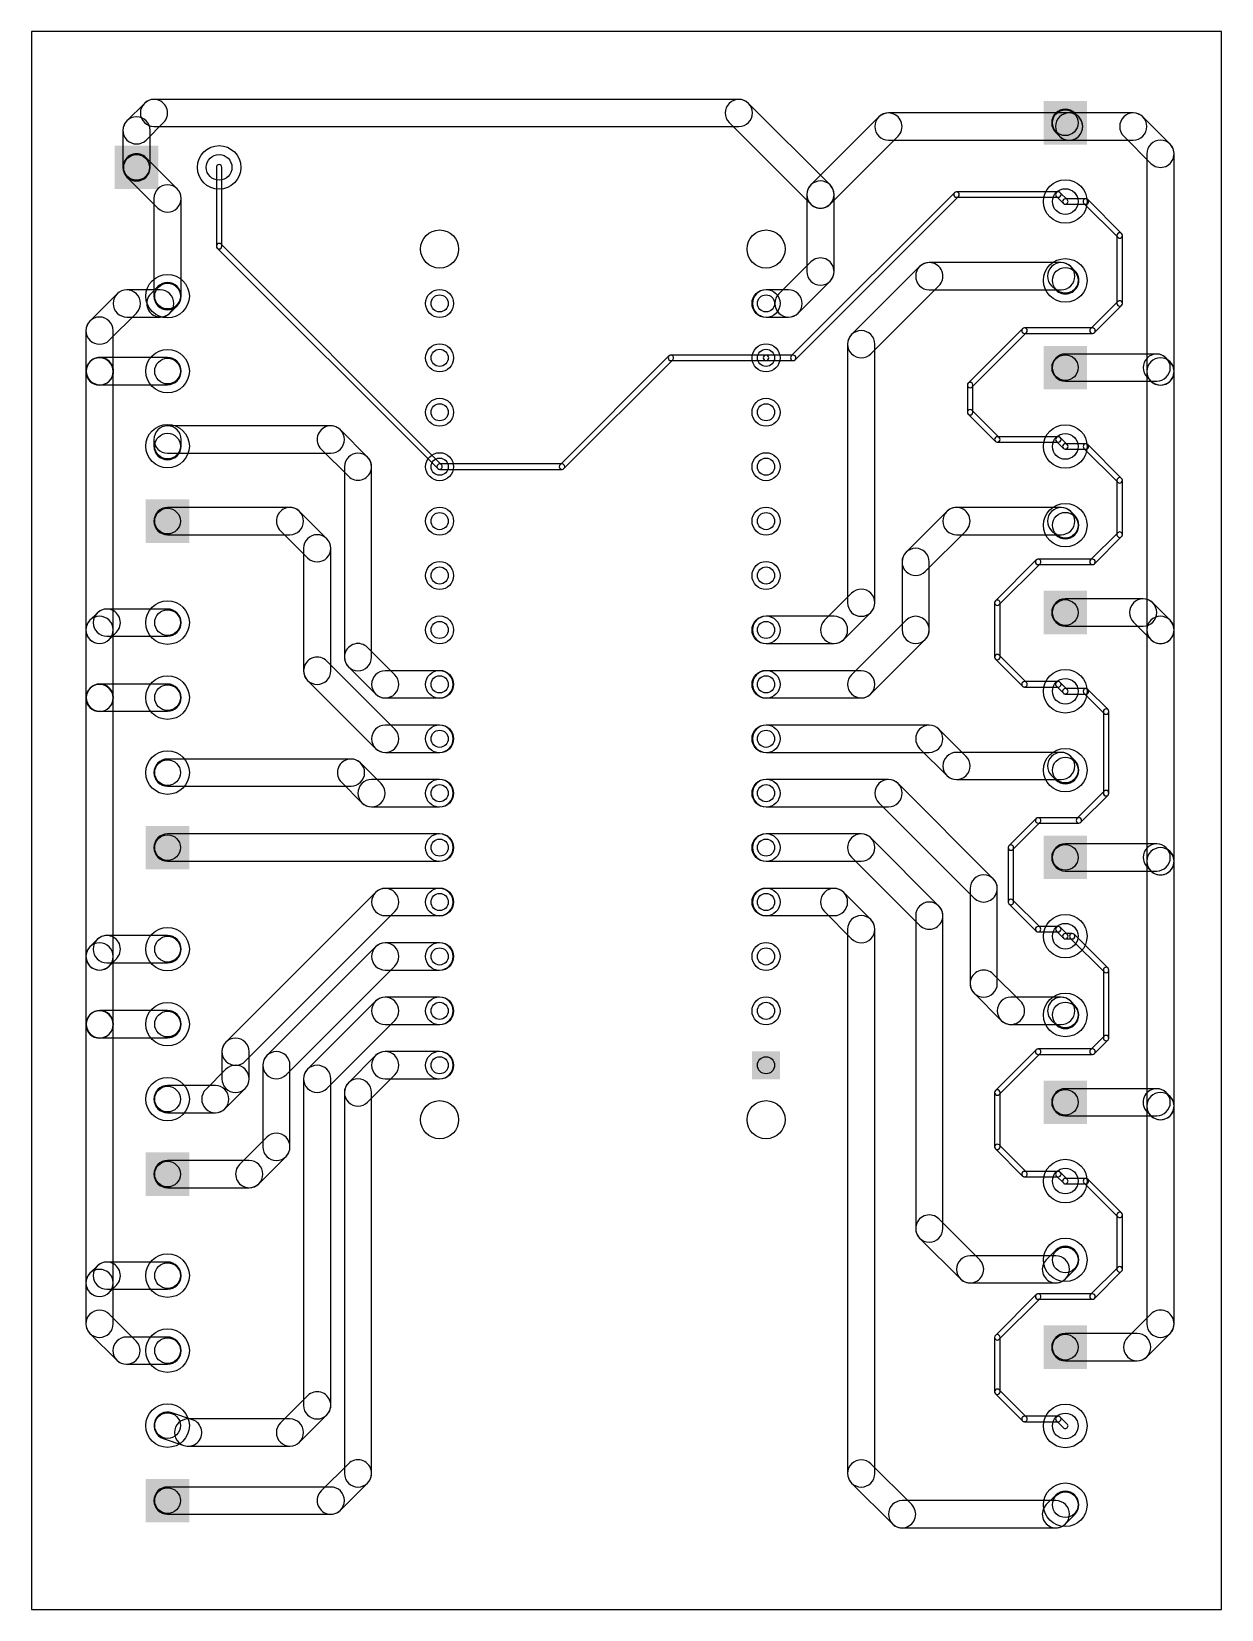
# Model space of a CAD drawing. Extents: x 11.4 to 67, y 2.5 to 76.2.
import ezdxf

# ---------------------------------------------------------------- set-up
doc = ezdxf.new("R2010")
doc.units = 0
for name, color, linetype in [('16', 175, 'CONTINUOUS'), ('17', 82, 'CONTINUOUS'), ('20', 30, 'CONTINUOUS'), ('44', 253, 'CONTINUOUS')]:
    doc.layers.add(name, color=color, linetype=linetype)

# ---------------------------------------------------------------- blocks, each defined once
blk = doc.blocks.new('SQUAREP')
blk.add_solid([(-0.5, -0.5), (0.5, -0.5), (-0.5, 0.5), (0.5, 0.5)])
blk = doc.blocks.new('ROUNDP')
blk.add_circle((0, 0), 0.5)

msp = doc.modelspace()

# ---------------------------------------------------------------- linework, layer by layer
at = {"layer": '16'}
for points in [[(16.7812, 71.1282), (17.594, 71.941, 1), (16.696, 72.839), (15.8832, 72.0262, 1)], [(17.145, 71.755), (44.45, 71.755, 1), (44.45, 73.025), (17.145, 73.025, 1)], [(44.001, 71.941), (47.811, 68.131, 1), (48.709, 69.029), (44.899, 72.839, 1)], [(16.9672, 69.85), (16.9672, 71.5772, 1), (15.6972, 71.5772), (15.6972, 69.85, 1)], [(48.709, 68.131), (51.884, 71.306, 1), (50.986, 72.204), (47.811, 69.029, 1)], [(51.435, 71.12), (59.8678, 71.12, 1), (59.8678, 72.39), (51.435, 72.39, 1)], [(60.3168, 72.204), (60.139, 72.3818, 1), (59.241, 71.4838), (59.4188, 71.306, 1)], [(62.865, 72.39), (59.8678, 72.39, 1), (59.8678, 71.12), (62.865, 71.12, 1)], [(64.584, 70.934), (63.314, 72.204, 1), (62.416, 71.306), (63.686, 70.036, 1)], [(64.77, 60.325), (64.77, 70.485, 1), (63.5, 70.485), (63.5, 60.325, 1)], [(18.229, 68.8512), (16.7812, 70.299, 1), (15.8832, 69.401), (17.331, 67.9532, 1)], [(20.0608, 69.85), (20.0608, 66.1722, 1), (20.3148, 66.1722), (20.3148, 69.85, 1)], [(18.415, 63.84), (18.415, 68.4022, 1), (17.145, 68.4022), (17.145, 63.84, 1)], [(47.0798, 60.8702), (54.6998, 68.4902, 1), (54.5202, 68.6698), (46.9002, 61.0498, 1)], [(48.895, 64.9879), (48.895, 68.58, 1), (47.625, 68.58), (47.625, 64.9879, 1)], [(54.61, 68.453), (59.365, 68.453, 1), (59.365, 68.707), (54.61, 68.707, 1)], [(59.2752, 68.4902), (59.6002, 68.1652, 1), (59.7798, 68.3448), (59.4548, 68.6698, 1)], [(59.69, 68.128), (60.65, 68.128, 1), (60.65, 68.382), (59.69, 68.382, 1)], [(60.5602, 68.1652), (62.1402, 66.5852, 1), (62.3198, 66.7648), (60.7398, 68.3448, 1)], [(20.098, 66.0824), (30.3902, 55.7902, 1), (30.5698, 55.9698), (20.2776, 66.262, 1)], [(62.103, 66.675), (62.103, 63.5, 1), (62.357, 63.5), (62.357, 66.675, 1)], [(47.2211, 63.051), (48.709, 64.5389, 1), (47.811, 65.4369), (46.3231, 63.949, 1)], [(50.614, 61.146), (53.789, 64.321, 1), (52.891, 65.219), (49.716, 62.044, 1)], [(53.34, 64.135), (59.4972, 64.135, 1), (59.4972, 65.405), (53.34, 65.405, 1)], [(59.0482, 64.321), (59.241, 64.1282, 1), (60.139, 65.0262), (59.9462, 65.219, 1)], [(15.054, 61.781), (16.324, 63.051, 1), (15.426, 63.949), (14.156, 62.679, 1)], [(15.875, 62.865), (17.44, 62.865, 1), (17.44, 64.135), (15.875, 64.135, 1)], [(17.889, 63.051), (18.229, 63.391, 1), (17.331, 64.289), (16.991, 63.949, 1)], [(45.72, 62.865), (46.7721, 62.865, 1), (46.7721, 64.135), (45.72, 64.135, 1)], [(62.1402, 63.5898), (60.8702, 62.3198, 1), (61.0498, 62.1402), (62.3198, 63.4102, 1)], [(15.24, 60.325), (15.24, 62.23, 1), (13.97, 62.23), (13.97, 60.325, 1)], [(50.8, 49.53), (50.8, 61.595, 1), (49.53, 61.595), (49.53, 49.53, 1)], [(57.6952, 62.3198), (55.1552, 59.7798, 1), (55.3348, 59.6002), (57.8748, 62.1402, 1)], [(60.96, 62.357), (57.785, 62.357, 1), (57.785, 62.103), (60.96, 62.103, 1)], [(59.69, 59.8678), (63.9572, 59.8678, 1), (63.9572, 61.1378), (59.69, 61.1378, 1)], [(63.5082, 60.0538), (63.686, 59.876, 1), (64.584, 60.774), (64.4062, 60.9518, 1)], [(14.171, 60.789), (14.156, 60.774, 1), (15.054, 59.876), (15.069, 59.891, 1)], [(15.24, 48.26), (15.24, 60.325, 1), (13.97, 60.325), (13.97, 48.26, 1)], [(17.78, 60.975), (14.62, 60.975, 1), (14.62, 59.705), (17.78, 59.705, 1)], [(36.2848, 55.7902), (41.3648, 60.8702, 1), (41.1852, 61.0498), (36.1052, 55.9698, 1)], [(41.275, 60.833), (45.72, 60.833, 1), (45.72, 61.087), (41.275, 61.087, 1)], [(45.72, 60.833), (46.99, 60.833, 1), (46.99, 61.087), (45.72, 61.087, 1)], [(64.77, 48.26), (64.77, 60.325, 1), (63.5, 60.325), (63.5, 48.26, 1)], [(55.118, 59.69), (55.118, 58.42, 1), (55.372, 58.42), (55.372, 59.69, 1)], [(55.1552, 58.3302), (56.4252, 57.0602, 1), (56.6048, 57.2398), (55.3348, 58.5098, 1)], [(25.4, 57.785), (17.78, 57.785, 1), (17.78, 56.515), (25.4, 56.515, 1)], [(17.145, 57.15), (17.145, 56.84, 1), (18.415, 56.84), (18.415, 57.15, 1)], [(27.119, 56.329), (25.849, 57.599, 1), (24.951, 56.701), (26.221, 55.431, 1)], [(56.515, 57.023), (59.365, 57.023, 1), (59.365, 57.277), (56.515, 57.277, 1)], [(59.2752, 57.0602), (59.6002, 56.7352, 1), (59.7798, 56.9148), (59.4548, 57.2398, 1)], [(59.69, 56.698), (60.65, 56.698, 1), (60.65, 56.952), (59.69, 56.952, 1)], [(60.5602, 56.7352), (62.1402, 55.1552, 1), (62.3198, 55.3348), (60.7398, 56.9148, 1)], [(27.305, 46.99), (27.305, 55.88, 1), (26.035, 55.88), (26.035, 46.99, 1)], [(30.48, 55.753), (36.195, 55.753, 1), (36.195, 56.007), (30.48, 56.007, 1)], [(62.103, 55.245), (62.103, 52.705, 1), (62.357, 52.705), (62.357, 55.245, 1)], [(17.78, 52.705), (23.495, 52.705, 1), (23.495, 53.975), (17.78, 53.975, 1)], [(23.046, 52.891), (24.316, 51.621, 1), (25.214, 52.519), (23.944, 53.789, 1)], [(53.154, 50.986), (55.059, 52.891, 1), (54.161, 53.789), (52.256, 51.884, 1)], [(54.61, 52.705), (59.4972, 52.705, 1), (59.4972, 53.975), (54.61, 53.975, 1)], [(59.0482, 52.891), (59.241, 52.6982, 1), (60.139, 53.5962), (59.9462, 53.789, 1)], [(24.13, 52.07), (24.13, 46.355, 1), (25.4, 46.355), (25.4, 52.07, 1)], [(62.1402, 52.7948), (60.8702, 51.5248, 1), (61.0498, 51.3452), (62.3198, 52.6152, 1)], [(53.34, 48.26), (53.34, 51.435, 1), (52.07, 51.435), (52.07, 48.26, 1)], [(58.3302, 51.5248), (56.4252, 49.6198, 1), (56.6048, 49.4402), (58.5098, 51.3452, 1)], [(60.96, 51.562), (58.42, 51.562, 1), (58.42, 51.308), (60.96, 51.308, 1)], [(49.344, 47.811), (50.614, 49.081, 1), (49.716, 49.979), (48.446, 48.709, 1)], [(56.388, 49.53), (56.388, 46.99, 1), (56.642, 46.99), (56.642, 49.53, 1)], [(59.69, 48.4378), (63.3222, 48.4378, 1), (63.3222, 49.7078), (59.69, 49.7078, 1)], [(62.8732, 48.6238), (63.686, 47.811, 1), (64.584, 48.709), (63.7712, 49.5218, 1)], [(14.496, 49.049), (14.156, 48.709, 1), (15.054, 47.811), (15.394, 48.151, 1)], [(15.24, 45.085), (15.24, 48.26, 1), (13.97, 48.26), (13.97, 45.085, 1)], [(17.78, 49.235), (14.945, 49.235, 1), (14.945, 47.965), (17.78, 47.965, 1)], [(45.72, 47.625), (48.895, 47.625, 1), (48.895, 48.895), (45.72, 48.895, 1)], [(50.614, 45.271), (53.154, 47.811, 1), (52.256, 48.709), (49.716, 46.169, 1)], [(64.77, 37.465), (64.77, 48.26, 1), (63.5, 48.26), (63.5, 37.465, 1)], [(28.389, 46.169), (27.119, 47.439, 1), (26.221, 46.541), (27.491, 45.271, 1)], [(24.316, 45.906), (27.491, 42.731, 1), (28.389, 43.629), (25.214, 46.804, 1)], [(56.4252, 46.9002), (57.6952, 45.6302, 1), (57.8748, 45.8098), (56.6048, 47.0798, 1)], [(14.171, 45.549), (14.156, 45.534, 1), (15.054, 44.636), (15.069, 44.651, 1)], [(15.24, 33.02), (15.24, 45.085, 1), (13.97, 45.085), (13.97, 33.02, 1)], [(17.78, 45.735), (14.62, 45.735, 1), (14.62, 44.465), (17.78, 44.465, 1)], [(30.48, 46.355), (27.94, 46.355, 1), (27.94, 45.085), (30.48, 45.085, 1)], [(45.72, 45.085), (50.165, 45.085, 1), (50.165, 46.355), (45.72, 46.355, 1)], [(57.785, 45.593), (59.365, 45.593, 1), (59.365, 45.847), (57.785, 45.847, 1)], [(59.2752, 45.6302), (59.6002, 45.3052, 1), (59.7798, 45.4848), (59.4548, 45.8098, 1)], [(59.69, 45.268), (60.65, 45.268, 1), (60.65, 45.522), (59.69, 45.522, 1)], [(60.5602, 45.3052), (61.5052, 44.3602, 1), (61.6848, 44.5398), (60.7398, 45.4848, 1)], [(61.468, 44.45), (61.468, 40.64, 1), (61.722, 40.64), (61.722, 44.45, 1)], [(27.94, 42.545), (30.48, 42.545, 1), (30.48, 43.815), (27.94, 43.815, 1)], [(45.72, 42.545), (53.34, 42.545, 1), (53.34, 43.815), (45.72, 43.815, 1)], [(52.891, 42.731), (54.161, 41.461, 1), (55.059, 42.359), (53.789, 43.629, 1)], [(17.78, 40.965), (26.345, 40.965, 1), (26.345, 42.235), (17.78, 42.235, 1)], [(25.896, 41.151), (26.856, 40.191, 1), (27.754, 41.089), (26.794, 42.049, 1)], [(54.61, 41.275), (59.4972, 41.275, 1), (59.4972, 42.545), (54.61, 42.545, 1)], [(59.0482, 41.461), (59.241, 41.2682, 1), (60.139, 42.1662), (59.9462, 42.359, 1)], [(27.305, 40.005), (30.48, 40.005, 1), (30.48, 41.275), (27.305, 41.275, 1)], [(45.72, 40.005), (51.435, 40.005, 1), (51.435, 41.275), (45.72, 41.275, 1)], [(50.986, 40.191), (55.431, 35.746, 1), (56.329, 36.644), (51.884, 41.089, 1)], [(61.5052, 40.7298), (60.2352, 39.4598, 1), (60.4148, 39.2802), (61.6848, 40.5502, 1)], [(58.3302, 39.4598), (57.0602, 38.1898, 1), (57.2398, 38.0102), (58.5098, 39.2802, 1)], [(60.325, 39.497), (58.42, 39.497, 1), (58.42, 39.243), (60.325, 39.243, 1)], [(17.78, 37.465), (30.48, 37.465, 1), (30.48, 38.735), (17.78, 38.735, 1)], [(45.72, 37.465), (50.165, 37.465, 1), (50.165, 38.735), (45.72, 38.735, 1)], [(49.716, 37.651), (52.891, 34.476, 1), (53.789, 35.374), (50.614, 38.549, 1)], [(57.023, 38.1), (57.023, 35.56, 1), (57.277, 35.56), (57.277, 38.1, 1)], [(59.69, 37.0078), (63.9572, 37.0078, 1), (63.9572, 38.2778), (59.69, 38.2778, 1)], [(63.5082, 37.1938), (63.686, 37.016, 1), (64.584, 37.914), (64.4062, 38.0918, 1)], [(64.77, 26.035), (64.77, 37.465, 1), (63.5, 37.465), (63.5, 26.035, 1)], [(55.245, 36.195), (55.245, 31.75, 1), (56.515, 31.75), (56.515, 36.195, 1)], [(21.404, 28.126), (28.389, 35.111, 1), (27.491, 36.009), (20.506, 29.024, 1)], [(27.94, 34.925), (30.48, 34.925, 1), (30.48, 36.195), (27.94, 36.195, 1)], [(45.72, 34.925), (48.895, 34.925, 1), (48.895, 36.195), (45.72, 36.195, 1)], [(48.446, 35.111), (49.716, 33.841, 1), (50.614, 34.739), (49.344, 36.009, 1)], [(52.705, 34.925), (52.705, 20.32, 1), (53.975, 20.32), (53.975, 34.925, 1)], [(57.0602, 35.4702), (58.3302, 34.2002, 1), (58.5098, 34.3798), (57.2398, 35.6498, 1)], [(49.53, 34.29), (49.53, 8.89, 1), (50.8, 8.89), (50.8, 34.29, 1)], [(14.496, 33.809), (14.156, 33.469, 1), (15.054, 32.571), (15.394, 32.911, 1)], [(17.78, 33.995), (14.945, 33.995, 1), (14.945, 32.725), (17.78, 32.725, 1)], [(58.42, 34.163), (59.365, 34.163, 1), (59.365, 34.417), (58.42, 34.417, 1)], [(59.2752, 34.2002), (59.6002, 33.8752, 1), (59.7798, 34.0548), (59.4548, 34.3798, 1)], [(59.69, 33.838), (60.015, 33.838, 1), (60.015, 34.092), (59.69, 34.092, 1)], [(59.9252, 33.8752), (61.5052, 32.2952, 1), (61.6848, 32.4748), (60.1048, 34.0548, 1)], [(15.24, 29.845), (15.24, 33.02, 1), (13.97, 33.02), (13.97, 29.845, 1)], [(27.491, 33.469), (22.411, 28.389, 1), (23.309, 27.491), (28.389, 32.571, 1)], [(30.48, 33.655), (27.94, 33.655, 1), (27.94, 32.385), (30.48, 32.385, 1)], [(61.468, 32.385), (61.468, 29.21, 1), (61.722, 29.21), (61.722, 32.385, 1)], [(55.431, 31.301), (56.701, 30.031, 1), (57.599, 30.929), (56.329, 32.199, 1)], [(27.491, 30.929), (24.316, 27.754, 1), (25.214, 26.856), (28.389, 30.031, 1)], [(30.48, 31.115), (27.94, 31.115, 1), (27.94, 29.845), (30.48, 29.845, 1)], [(57.15, 29.845), (59.4972, 29.845, 1), (59.4972, 31.115), (57.15, 31.115, 1)], [(59.0482, 30.031), (59.241, 29.8382, 1), (60.139, 30.7362), (59.9462, 30.929, 1)], [(14.171, 30.309), (14.156, 30.294, 1), (15.054, 29.396), (15.069, 29.411, 1)], [(15.24, 17.78), (15.24, 29.845, 1), (13.97, 29.845), (13.97, 17.78, 1)], [(17.78, 30.495), (14.62, 30.495, 1), (14.62, 29.225), (17.78, 29.225, 1)], [(21.59, 27.305), (21.59, 28.575, 1), (20.32, 28.575), (20.32, 27.305, 1)], [(61.5052, 29.2998), (60.8702, 28.6648, 1), (61.0498, 28.4852), (61.6848, 29.1202, 1)], [(22.225, 27.94), (22.225, 24.13, 1), (23.495, 24.13), (23.495, 27.94, 1)], [(27.491, 28.389), (26.221, 27.119, 1), (27.119, 26.221), (28.389, 27.491, 1)], [(30.48, 28.575), (27.94, 28.575, 1), (27.94, 27.305), (30.48, 27.305, 1)], [(58.3302, 28.6648), (56.4252, 26.7598, 1), (56.6048, 26.5802), (58.5098, 28.4852, 1)], [(60.96, 28.702), (58.42, 28.702, 1), (58.42, 28.448), (60.96, 28.448, 1)], [(20.459, 25.911), (21.404, 26.856, 1), (20.506, 27.754), (19.561, 26.809, 1)], [(24.13, 27.305), (24.13, 12.065, 1), (25.4, 12.065), (25.4, 27.305, 1)], [(26.035, 26.67), (26.035, 8.89, 1), (27.305, 8.89), (27.305, 26.67, 1)], [(17.78, 25.725), (20.01, 25.725, 1), (20.01, 26.995), (17.78, 26.995, 1)], [(56.388, 26.67), (56.388, 24.13, 1), (56.642, 24.13), (56.642, 26.67, 1)], [(59.69, 25.5778), (63.9572, 25.5778, 1), (63.9572, 26.8478), (59.69, 26.8478, 1)], [(63.5082, 25.7638), (63.686, 25.586, 1), (64.584, 26.484), (64.4062, 26.6618, 1)], [(63.5, 26.035), (63.5, 15.875, 1), (64.77, 15.875), (64.77, 26.035, 1)], [(22.411, 24.579), (21.141, 23.309, 1), (22.039, 22.411), (23.309, 23.681, 1)], [(56.4252, 24.0402), (57.6952, 22.7702, 1), (57.8748, 22.9498), (56.6048, 24.2198, 1)], [(21.59, 23.495), (17.78, 23.495, 1), (17.78, 22.225), (21.59, 22.225, 1)], [(57.785, 22.733), (59.365, 22.733, 1), (59.365, 22.987), (57.785, 22.987, 1)], [(59.2752, 22.7702), (59.6002, 22.4452, 1), (59.7798, 22.6248), (59.4548, 22.9498, 1)], [(59.69, 22.408), (60.65, 22.408, 1), (60.65, 22.662), (59.69, 22.662, 1)], [(60.5602, 22.4452), (62.1402, 20.8652, 1), (62.3198, 21.0448), (60.7398, 22.6248, 1)], [(52.891, 19.871), (54.796, 17.966, 1), (55.694, 18.864), (53.789, 20.769, 1)], [(62.103, 20.955), (62.103, 18.415, 1), (62.357, 18.415), (62.357, 20.955, 1)], [(59.6968, 17.966), (60.139, 18.4082, 1), (59.241, 19.3062), (58.7988, 18.864, 1)], [(14.496, 18.569), (14.156, 18.229, 1), (15.054, 17.331), (15.394, 17.671, 1)], [(13.97, 17.78), (13.97, 15.875, 1), (15.24, 15.875), (15.24, 17.78, 1)], [(17.78, 18.755), (14.945, 18.755, 1), (14.945, 17.485), (17.78, 17.485, 1)], [(55.245, 17.78), (59.2478, 17.78, 1), (59.2478, 19.05), (55.245, 19.05, 1)], [(62.1402, 18.5048), (60.8702, 17.2348, 1), (61.0498, 17.0552), (62.3198, 18.3252, 1)], [(58.3302, 17.2348), (56.4252, 15.3298, 1), (56.6048, 15.1502), (58.5098, 17.0552, 1)], [(60.96, 17.272), (58.42, 17.272, 1), (58.42, 17.018), (60.96, 17.018, 1)], [(16.309, 15.069), (15.054, 16.324, 1), (14.156, 15.426), (15.411, 14.171, 1)], [(63.4918, 14.3338), (64.584, 15.426, 1), (63.686, 16.324), (62.5938, 15.2318, 1)], [(17.78, 15.255), (15.86, 15.255, 1), (15.86, 13.985), (17.78, 13.985, 1)], [(56.388, 15.24), (56.388, 12.7, 1), (56.642, 12.7), (56.642, 15.24, 1)], [(59.69, 14.1478), (63.0428, 14.1478, 1), (63.0428, 15.4178), (59.69, 15.4178, 1)], [(24.316, 12.514), (23.046, 11.244, 1), (23.944, 10.346), (25.214, 11.616, 1)], [(56.4252, 12.6102), (57.6952, 11.3402, 1), (57.8748, 11.5198), (56.6048, 12.7898, 1)], [(18.9436, 11.3965), (17.9836, 11.7215, 1), (17.5764, 10.5185), (18.5364, 10.1935, 1)], [(23.495, 11.43), (18.74, 11.43, 1), (18.74, 10.16), (23.495, 10.16, 1)], [(57.785, 11.303), (59.365, 11.303, 1), (59.365, 11.557), (57.785, 11.557, 1)], [(59.2752, 11.3402), (59.6002, 11.0152, 1), (59.7798, 11.1948), (59.4548, 11.5198, 1)], [(26.221, 9.339), (24.951, 8.069, 1), (25.849, 7.171), (27.119, 8.441, 1)], [(49.716, 8.441), (51.621, 6.536, 1), (52.519, 7.434), (50.614, 9.339, 1)], [(25.4, 8.255), (17.78, 8.255, 1), (17.78, 6.985), (25.4, 6.985, 1)], [(52.07, 6.35), (59.2478, 6.35, 1), (59.2478, 7.62), (52.07, 7.62, 1)], [(59.6968, 6.536), (60.139, 6.9782, 1), (59.241, 7.8762), (58.7988, 7.434, 1)]]:
    msp.add_lwpolyline(points, format="xyb", close=True, dxfattribs=at)
at = {"layer": '20'}
for p, q in [((66.98, 76.19), (11.43, 76.19)), ((11.43, 76.19), (11.43, 2.54)), ((66.98, 2.54), (66.98, 76.19)), ((11.43, 2.54), (66.98, 2.54))]:
    msp.add_line(p, q, dxfattribs=at)
for centre in [(30.48, 66.04), (45.72, 66.04), (30.48, 25.4), (45.72, 25.4)]:
    msp.add_circle(centre, 0.889, dxfattribs=at)
at = {"layer": '44'}
for centre, radius in [((59.69, 71.9328), 0.6), ((16.3322, 69.85), 0.6), ((20.1878, 69.85), 0.6), ((59.69, 68.255), 0.6), ((59.69, 64.5772), 0.6), ((17.78, 63.84), 0.6), ((30.48, 63.5), 0.4), ((45.72, 63.5), 0.4), ((30.48, 60.96), 0.4), ((45.72, 60.96), 0.4), ((17.78, 60.34), 0.6), ((59.69, 60.5028), 0.6), ((30.48, 58.42), 0.4), ((45.72, 58.42), 0.4), ((17.78, 56.84), 0.6), ((59.69, 56.825), 0.6), ((30.48, 55.88), 0.4), ((45.72, 55.88), 0.4), ((17.78, 53.34), 0.6), ((30.48, 53.34), 0.4), ((45.72, 53.34), 0.4), ((59.69, 53.1472), 0.6), ((30.48, 50.8), 0.4), ((45.72, 50.8), 0.4), ((59.69, 49.0728), 0.6), ((17.78, 48.6), 0.6), ((30.48, 48.26), 0.4), ((45.72, 48.26), 0.4), ((17.78, 45.1), 0.6), ((30.48, 45.72), 0.4), ((45.72, 45.72), 0.4), ((59.69, 45.395), 0.6), ((30.48, 43.18), 0.4), ((45.72, 43.18), 0.4), ((17.78, 41.6), 0.6), ((59.69, 41.7172), 0.6), ((30.48, 40.64), 0.4), ((45.72, 40.64), 0.4), ((17.78, 38.1), 0.6), ((30.48, 38.1), 0.4), ((45.72, 38.1), 0.4), ((59.69, 37.6428), 0.6), ((30.48, 35.56), 0.4), ((45.72, 35.56), 0.4), ((17.78, 33.36), 0.6), ((59.69, 33.965), 0.6), ((30.48, 33.02), 0.4), ((45.72, 33.02), 0.4), ((17.78, 29.86), 0.6), ((30.48, 30.48), 0.4), ((45.72, 30.48), 0.4), ((59.69, 30.2872), 0.6), ((30.48, 27.94), 0.4), ((45.72, 27.94), 0.4), ((17.78, 26.36), 0.6), ((59.69, 26.2128), 0.6), ((17.78, 22.86), 0.6), ((59.69, 22.535), 0.6), ((59.69, 18.8572), 0.6), ((17.78, 18.12), 0.6), ((17.78, 14.62), 0.6), ((59.69, 14.7828), 0.6), ((17.78, 11.12), 0.6), ((59.69, 11.105), 0.6), ((17.78, 7.62), 0.6), ((59.69, 7.4272), 0.6)]:
    msp.add_circle(centre, radius, dxfattribs=at)

# ---------------------------------------------------------------- block references
at = {"layer": '17'}
for name, p, xscale, yscale, rotation in [('SQUAREP', (59.69, 71.9328), 2.032, 2.032, 270), ('ROUNDP', (59.69, 68.255), 2.032, 2.032, 270), ('ROUNDP', (59.69, 64.5772), 2.032, 2.032, 270), ('ROUNDP', (17.78, 63.84), 2.032, 2.032, 90), ('ROUNDP', (30.48, 63.5), 1.308, 1.308, 90), ('ROUNDP', (45.72, 63.5), 1.308, 1.308, 90), ('ROUNDP', (17.78, 60.34), 2.032, 2.032, 90), ('ROUNDP', (30.48, 60.96), 1.308, 1.308, 90), ('ROUNDP', (45.72, 60.96), 1.308, 1.308, 90), ('SQUAREP', (59.69, 60.5028), 2.032, 2.032, 270), ('ROUNDP', (30.48, 58.42), 1.308, 1.308, 90), ('ROUNDP', (45.72, 58.42), 1.308, 1.308, 90), ('ROUNDP', (17.78, 56.84), 2.032, 2.032, 90), ('ROUNDP', (59.69, 56.825), 2.032, 2.032, 270), ('ROUNDP', (30.48, 55.88), 1.308, 1.308, 90), ('ROUNDP', (45.72, 55.88), 1.308, 1.308, 90), ('SQUAREP', (17.78, 53.34), 2.032, 2.032, 90), ('ROUNDP', (30.48, 53.34), 1.308, 1.308, 90), ('ROUNDP', (45.72, 53.34), 1.308, 1.308, 90), ('ROUNDP', (59.69, 53.1472), 2.032, 2.032, 270), ('ROUNDP', (30.48, 50.8), 1.308, 1.308, 90), ('ROUNDP', (45.72, 50.8), 1.308, 1.308, 90), ('SQUAREP', (59.69, 49.0728), 2.032, 2.032, 270), ('ROUNDP', (17.78, 48.6), 2.032, 2.032, 90), ('ROUNDP', (30.48, 48.26), 1.308, 1.308, 90), ('ROUNDP', (45.72, 48.26), 1.308, 1.308, 90), ('ROUNDP', (59.69, 45.395), 2.032, 2.032, 270), ('ROUNDP', (17.78, 45.1), 2.032, 2.032, 90), ('ROUNDP', (30.48, 45.72), 1.308, 1.308, 90), ('ROUNDP', (45.72, 45.72), 1.308, 1.308, 90), ('ROUNDP', (30.48, 43.18), 1.308, 1.308, 90), ('ROUNDP', (45.72, 43.18), 1.308, 1.308, 90), ('ROUNDP', (59.69, 41.7172), 2.032, 2.032, 270), ('ROUNDP', (17.78, 41.6), 2.032, 2.032, 90), ('ROUNDP', (30.48, 40.64), 1.308, 1.308, 90), ('ROUNDP', (45.72, 40.64), 1.308, 1.308, 90), ('SQUAREP', (17.78, 38.1), 2.032, 2.032, 90), ('ROUNDP', (30.48, 38.1), 1.308, 1.308, 90), ('ROUNDP', (45.72, 38.1), 1.308, 1.308, 90), ('SQUAREP', (59.69, 37.6428), 2.032, 2.032, 270), ('ROUNDP', (30.48, 35.56), 1.308, 1.308, 90), ('ROUNDP', (45.72, 35.56), 1.308, 1.308, 90), ('ROUNDP', (59.69, 33.965), 2.032, 2.032, 270), ('ROUNDP', (17.78, 33.36), 2.032, 2.032, 90), ('ROUNDP', (30.48, 33.02), 1.308, 1.308, 90), ('ROUNDP', (45.72, 33.02), 1.308, 1.308, 90), ('ROUNDP', (30.48, 30.48), 1.308, 1.308, 90), ('ROUNDP', (45.72, 30.48), 1.308, 1.308, 90), ('ROUNDP', (59.69, 30.2872), 2.032, 2.032, 270), ('ROUNDP', (17.78, 29.86), 2.032, 2.032, 90), ('ROUNDP', (30.48, 27.94), 1.308, 1.308, 90), ('SQUAREP', (45.72, 27.94), 1.308, 1.308, 90), ('ROUNDP', (17.78, 26.36), 2.032, 2.032, 90), ('SQUAREP', (59.69, 26.2128), 2.032, 2.032, 270), ('SQUAREP', (17.78, 22.86), 2.032, 2.032, 90), ('ROUNDP', (59.69, 22.535), 2.032, 2.032, 270), ('ROUNDP', (59.69, 18.8572), 2.032, 2.032, 270), ('ROUNDP', (17.78, 18.12), 2.032, 2.032, 90), ('ROUNDP', (17.78, 14.62), 2.032, 2.032, 90), ('SQUAREP', (59.69, 14.7828), 2.032, 2.032, 270), ('ROUNDP', (17.78, 11.12), 2.032, 2.032, 90), ('ROUNDP', (59.69, 11.105), 2.032, 2.032, 270), ('SQUAREP', (17.78, 7.62), 2.032, 2.032, 90), ('ROUNDP', (59.69, 7.4272), 2.032, 2.032, 270)]:
    msp.add_blockref(name, p, dxfattribs=dict(at, xscale=xscale, yscale=yscale, rotation=rotation))
at = {"layer": '17', "xscale": 2.032, "yscale": 2.032}
for name, p in [('SQUAREP', (16.3322, 69.85)), ('ROUNDP', (20.1878, 69.85))]:
    msp.add_blockref(name, p, dxfattribs=at)

doc.saveas('drawing.dxf')
